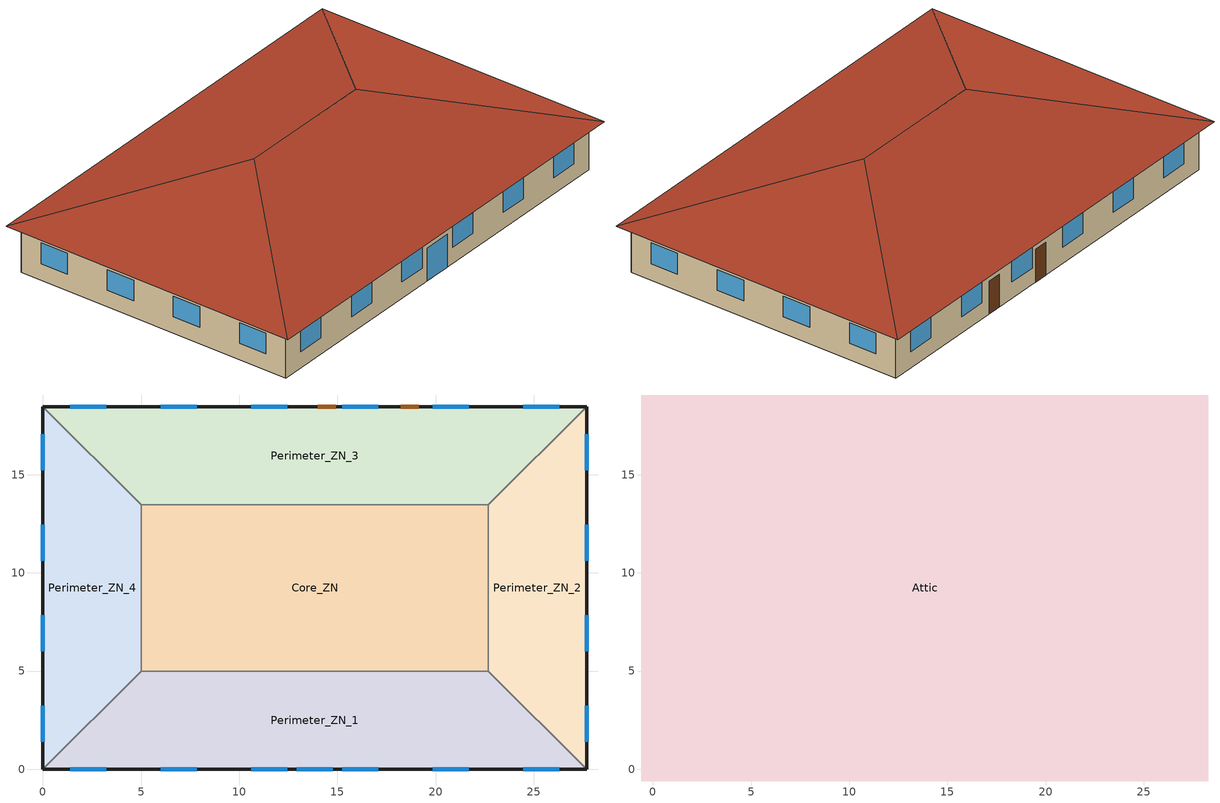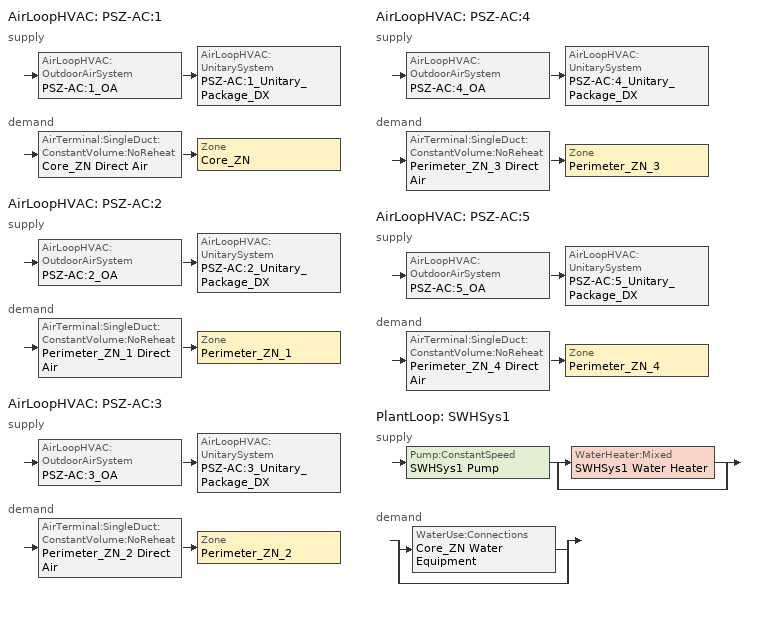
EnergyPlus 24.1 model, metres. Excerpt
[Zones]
Core_ZN
 floor adiabatic (Core_ZN_floor_Ffactor): 5,13.46 22.69,13.46 22.69,5 5,5 z0
 wall to Perimeter_ZN_1 (int_wall): 5,5 22.69,5 z0:3.05
 wall to Perimeter_ZN_2 (int_wall): 22.69,5 22.69,13.46 z0:3.05
 wall to Perimeter_ZN_3 (int_wall): 22.69,13.46 5,13.46 z0:3.05
 wall to Perimeter_ZN_4 (int_wall): 5,13.46 5,5 z0:3.05
Perimeter_ZN_1
 floor ground (Perimeter_ZN_1_floor_Ffactor): 27.69,0 0,0 5,5 22.69,5 z0
 wall outside (nonres_ext_wall_grd): 0,0 27.69,0 z0:3.05
 wall to Perimeter_ZN_4 (int_wall): 5,5 0,0 z0:3.05
 wall to Perimeter_ZN_2 (int_wall): 27.69,0 22.69,5 z0:3.05
 window (Window_U_0.57_SHGC_South_0.39): 1.39,0 3.22,0 / 6.01,0 7.84,0 / 10.62,0 12.45,0 / 15.24,0 17.07,0 / 19.85,0 21.68,0 / 24.47,0 26.3,0 z1.07:2.42; 12.93,0 14.76,0 z0:2.13
Perimeter_ZN_2
 floor ground (Perimeter_ZN_2_floor_Ffactor): 22.69,13.46 27.69,18.46 27.69,0 22.69,5 z0
 wall outside (nonres_ext_wall_grd): 27.69,0 27.69,18.46 z0:3.05
 wall to Perimeter_ZN_3 (int_wall): 27.69,18.46 22.69,13.46 z0:3.05
 window (Window_U_0.57_SHGC_East_0.39): 27.69,15.24 27.69,17.07 / 27.69,10.62 27.69,12.45 / 27.69,6.01 27.69,7.84 / 27.69,1.39 27.69,3.22 z1.07:2.42
Perimeter_ZN_3
 floor ground (Perimeter_ZN_3_floor_Ffactor): 5,13.46 0,18.46 27.69,18.46 22.69,13.46 z0
 wall outside (nonres_ext_wall_grd): 27.69,18.46 0,18.46 z0:3.05
 wall to Perimeter_ZN_4 (int_wall): 0,18.46 5,13.46 z0:3.05
 window (Window_U_0.57_SHGC_North_0.39): 26.3,18.46 24.47,18.46 / 21.68,18.46 19.85,18.46 / 17.07,18.46 15.24,18.46 / 12.45,18.46 10.62,18.46 / 7.84,18.46 6.01,18.46 / 3.22,18.46 1.39,18.46 z1.07:2.42
 door (Swinging Door_con): 14.91,18.46 14,18.46 / 19.13,18.46 18.22,18.46 z0:2.13
Perimeter_ZN_4
 floor ground (Perimeter_ZN_4_floor_Ffactor): 5,5 0,0 0,18.46 5,13.46 z0
 wall outside (nonres_ext_wall_grd): 0,18.46 0,0 z0:3.05
 window (Window_U_0.57_SHGC_West_0.39): 0,3.22 0,1.39 / 0,7.84 0,6.01 / 0,12.45 0,10.62 / 0,17.07 0,15.24 z1.07:2.42
Attic
 floor outside (ext_soffit_floor): -0.6,19.06 0,18.46 0,0 -0.6,-0.6 z3.05; 0,0 27.69,0 28.29,-0.6 -0.6,-0.6 z3.05; 28.29,19.06 28.29,-0.6 27.69,0 27.69,18.46 z3.05; -0.6,19.06 28.29,19.06 27.69,18.46 0,18.46 z3.05
 floor to Perimeter_ZN_1 (nonres_roof_floor): 0,0 5,5 22.69,5 27.69,0 z3.05
 floor to Perimeter_ZN_4 (nonres_roof_floor): 5,13.46 5,5 0,0 0,18.46 z3.05
 floor to Perimeter_ZN_2 (nonres_roof_floor): 22.69,5 22.69,13.46 27.69,18.46 27.69,0 z3.05
 floor to Core_ZN (nonres_roof_floor): 5,13.46 22.69,13.46 22.69,5 5,5 z3.05
 floor to Perimeter_ZN_3 (nonres_roof_floor): 0,18.46 27.69,18.46 22.69,13.46 5,13.46 z3.05
 roof outside (AtticRoofDeck): 28.29,19.06,3.05 -0.6,19.06,3.05 9.23,9.23,6.33 18.46,9.23,6.33; -0.6,19.06,3.05 -0.6,-0.6,3.05 9.23,9.23,6.33; 28.29,-0.6,3.05 28.29,19.06,3.05 18.46,9.23,6.33; -0.6,-0.6,3.05 28.29,-0.6,3.05 18.46,9.23,6.33 9.23,9.23,6.33
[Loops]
AirLoopHVAC 'PSZ-AC:1'
 supply: AirLoopHVAC:OutdoorAirSystem 'PSZ-AC:1_OA' > AirLoopHVAC:UnitarySystem 'PSZ-AC:1_Unitary_Package_DX'
 demand: AirTerminal:SingleDuct:ConstantVolume:NoReheat 'Core_ZN Direct Air' > Zone 'Core_ZN'
AirLoopHVAC 'PSZ-AC:2'
 supply: AirLoopHVAC:OutdoorAirSystem 'PSZ-AC:2_OA' > AirLoopHVAC:UnitarySystem 'PSZ-AC:2_Unitary_Package_DX'
 demand: AirTerminal:SingleDuct:ConstantVolume:NoReheat 'Perimeter_ZN_1 Direct Air' > Zone 'Perimeter_ZN_1'
AirLoopHVAC 'PSZ-AC:3'
 supply: AirLoopHVAC:OutdoorAirSystem 'PSZ-AC:3_OA' > AirLoopHVAC:UnitarySystem 'PSZ-AC:3_Unitary_Package_DX'
 demand: AirTerminal:SingleDuct:ConstantVolume:NoReheat 'Perimeter_ZN_2 Direct Air' > Zone 'Perimeter_ZN_2'
AirLoopHVAC 'PSZ-AC:4'
 supply: AirLoopHVAC:OutdoorAirSystem 'PSZ-AC:4_OA' > AirLoopHVAC:UnitarySystem 'PSZ-AC:4_Unitary_Package_DX'
 demand: AirTerminal:SingleDuct:ConstantVolume:NoReheat 'Perimeter_ZN_3 Direct Air' > Zone 'Perimeter_ZN_3'
AirLoopHVAC 'PSZ-AC:5'
 supply: AirLoopHVAC:OutdoorAirSystem 'PSZ-AC:5_OA' > AirLoopHVAC:UnitarySystem 'PSZ-AC:5_Unitary_Package_DX'
 demand: AirTerminal:SingleDuct:ConstantVolume:NoReheat 'Perimeter_ZN_4 Direct Air' > Zone 'Perimeter_ZN_4'
PlantLoop 'SWHSys1'
 supply: Pump:ConstantSpeed 'SWHSys1 Pump' > split
  | WaterHeater:Mixed 'SWHSys1 Water Heater'
  | bypass
 demand: split
  | WaterUse:Connections 'Core_ZN Water Equipment'
  | bypass
[Building]
OfficeSmall: North Axis {deg}=0; Terrain=City; Loads Convergence Tolerance Value {W}=0.04; Temperature Convergence Tolerance Value {deltaC}=0.2; Solar Distribution=FullInteriorAndExterior; Maximum Number of Warmup Days=25; Minimum Number of Warmup Days=6
[Site:Location]
Gwangju_KJ_KOR Design_Conditions: Latitude {deg}=35.17; Longitude {deg}=126.89; Time Zone {hr}=9; Elevation {m}=74
[SizingPeriod:DesignDay] Month=1; Day of Month=21; Day Type=WinterDesignDay; Daily Dry-Bulb Temperature Range {deltaC}=0; Dry-Bulb Temperature Range Modifier Type=DefaultMultipliers; Barometric Pressure {Pa}=100439; Wind Speed {m/s}=2.3; Wind Direction {deg}=50; Rain Indicator=No; Snow Indicator=No; Daylight Saving Time Indicator=No; Solar Model Indicator=ASHRAEClearSky; Sky Clearness=0
Name | Maximum Dry-Bulb Temperature {C} | Humidity Condition Type | Wetbulb or DewPoint at Maximum Dry-Bulb {C}
Gwangju Ann Htg 99.6% Condns DB | -6.6 | Wetbulb | -6.6
Gwangju Ann Htg 99% Condns DB | -5 | Wetbulb | -5
Gwangju Ann Hum_n 99.6% Condns DP=>MCDB | -1 | Dewpoint | -15.6
Gwangju Ann Hum_n 99% Condns DP=>MCDB | -0.6 | Dewpoint | -13.7
[Site:GroundTemperature:FCfactorMethod]
January Ground Temperature {C}=7.1; February Ground Temperature {C}=3; March Ground Temperature {C}=-1; April Ground Temperature {C}=0.8; May Ground Temperature {C}=-0.2; June Ground Temperature {C}=4.8; July Ground Temperature {C}=6.1; August Ground Temperature {C}=13.7; September Ground Temperature {C}=22.2; October Ground Temperature {C}=22.7; November Ground Temperature {C}=21.7; December Ground Temperature {C}=18.5
[Site:WaterMainsTemperature]
Calculation Method=Correlation; Annual Average Outdoor Air Temperature {C}=9.95; Maximum Difference In Monthly Average Outdoor Air Temperatures {deltaC}=23.7
[Material] Thermal Absorptance=0.9; Solar Absorptance=0.7
Name | Roughness | Thickness {m} | Conductivity {W/m-K} | Density {kg/m3} | Specific Heat {J/kg-K} | Visible Absorptance
RC 150mm concrete wall | MediumRough | 0.15 | 2.31 | 2300 | 920 | 0.7
RC 200mm concrete wall | MediumRough | 0.2 | 2.31 | 2300 | 920 | 0.7
XPS 50mm insulation | Smooth | 0.05 | 0.028 | 35 | 1400 | 0.7
Cement mortar 20mm | Rough | 0.02 | 1.4 | 2000 | 1000 | 0.7
Gypsum board 12.5mm | Smooth | 0.0125 | 0.18 | 900 | 1000 | 0.5
RC 180mm concrete slab | MediumRough | 0.18 | 2.31 | 2300 | 920 | 0.7
Waterproof membrane 4mm | Smooth | 0.004 | 0.19 | 1100 | 1680 | 0.7
Protection mortar 40mm | MediumRough | 0.04 | 1.4 | 2100 | 1000 | 0.7
[Material:NoMass]
Opaque Door panel_con: Roughness=MediumRough; Thermal Resistance {m2-K/W}=0.101886; Thermal Absorptance=0.9; Solar Absorptance=0.7; Visible Absorptance=0.7
[WindowMaterial:SimpleGlazingSystem] U-Factor {W/m2-K}=3.23661; Solar Heat Gain Coefficient=0.39; Visible Transmittance=0.429
Glazing Layer East; Glazing Layer South; Glazing Layer West; Glazing Layer North
[Construction]
Swinging Door_con: Opaque Door panel_con
InteriorFurnishings: Gypsum board 12.5mm
AtticRoofDeck: Waterproof membrane 4mm, Protection mortar 40mm, RC 180mm concrete slab
int_wall: Gypsum board 12.5mm, RC 150mm concrete wall, Gypsum board 12.5mm
ext_soffit_floor: Cement mortar 20mm
nonres_roof_floor: Gypsum board 12.5mm, RC 180mm concrete slab, XPS 50mm insulation, Protection mortar 40mm, Waterproof membrane 4mm
nonres_ext_wall_grd: Cement mortar 20mm, RC 200mm concrete wall, XPS 50mm insulation, Gypsum board 12.5mm
Window_U_0.57_SHGC_East_0.39: Glazing Layer East
Window_U_0.57_SHGC_South_0.39: Glazing Layer South
Window_U_0.57_SHGC_West_0.39: Glazing Layer West
Window_U_0.57_SHGC_North_0.39: Glazing Layer North
[Construction:FfactorGroundFloor] F-Factor {W/m-K}=1.26363
Name | Area {m2} | PerimeterExposed {m}
Core_ZN_floor_Ffactor | 149.657 | 0
Perimeter_ZN_1_floor_Ffactor; Perimeter_ZN_3_floor_Ffactor | 113.45 | 27.69
Perimeter_ZN_2_floor_Ffactor; Perimeter_ZN_4_floor_Ffactor | 67.3 | 18.46
[Zone] Type=1; Multiplier=1; Ceiling Height {m}=autocalculate; Volume {m3}=autocalculate; Floor Area {m2}=autocalculate
Name | Part of Total Floor Area
Core_ZN; Perimeter_ZN_1; Perimeter_ZN_2; Perimeter_ZN_3; Perimeter_ZN_4 | Yes
Attic | No
[InternalMass] Construction=InteriorFurnishings
Name | Zone or ZoneList | Surface Area {m2}
Core_ZN_InternalMass_1 | Core_ZN | 299.3148
Perimeter_ZN_1_InternalMass_1 | Perimeter_ZN_1 | 226.9
Perimeter_ZN_2_InternalMass_1 | Perimeter_ZN_2 | 134.6
Perimeter_ZN_3_InternalMass_1 | Perimeter_ZN_3 | 226.9
Perimeter_ZN_4_InternalMass_1 | Perimeter_ZN_4 | 134.6
[People] Number of People Calculation Method=Area/Person; Floor Area per Person {m2/person}=18.5806; Fraction Radiant=0.3; Sensible Heat Fraction=AUTOCALCULATE; Activity Level Schedule=ACTIVITY_SCH; Enable ASHRAE 55 Comfort Warnings=No; Mean Radiant Temperature Calculation Type=EnclosureAveraged
Name | Zone or ZoneList or Space or SpaceList | Number of People Schedule
Core_ZN | Core_ZN | BLDG_OCC_SCH_wo_SB
Perimeter_ZN_1 | Perimeter_ZN_1 | BLDG_OCC_SCH_wo_SB
Perimeter_ZN_2 | Perimeter_ZN_2 | BLDG_OCC_SCH_w_SB
Perimeter_ZN_3 | Perimeter_ZN_3 | BLDG_OCC_SCH_wo_SB
Perimeter_ZN_4 | Perimeter_ZN_4 | BLDG_OCC_SCH_wo_SB
[Lights] Schedule=ltg_sch_office; Design Level Calculation Method=Watts/Area; Watts per Floor Area {W/m2}=10.67131; Return Air Fraction=0; Fraction Radiant=0.7; Fraction Visible=0.2; Fraction Replaceable=1; Return Air Fraction Calculated from Plenum Temperature=No
Name | Zone or ZoneList or Space or SpaceList
Core_ZN_Lights | Core_ZN
Perimeter_ZN_1_Lights | Perimeter_ZN_1
Perimeter_ZN_2_Lights | Perimeter_ZN_2
Perimeter_ZN_3_Lights | Perimeter_ZN_3
Perimeter_ZN_4_Lights | Perimeter_ZN_4
[ElectricEquipment] Schedule=BLDG_EQUIP_SCH; Design Level Calculation Method=Watts/Area; Watts per Floor Area {W/m2}=6.78
Name | Zone or ZoneList or Space or SpaceList
Core_ZN_MiscPlug_Equip | Core_ZN
Perimeter_ZN_1_MiscPlug_Equip | Perimeter_ZN_1
Perimeter_ZN_2_MiscPlug_Equip | Perimeter_ZN_2
Perimeter_ZN_3_MiscPlug_Equip | Perimeter_ZN_3
Perimeter_ZN_4_MiscPlug_Equip | Perimeter_ZN_4
[ZoneInfiltration:DesignFlowRate] Temperature Term Coefficient=0; Velocity Squared Term Coefficient=0
Name | Zone or ZoneList or Space or SpaceList | Schedule | Design Flow Rate Calculation Method | Design Flow Rate {m3/s} | Flow Rate per Exterior Surface Area {m3/s-m2} | Constant Term Coefficient | Velocity Term Coefficient
Perimeter_ZN_1_Infiltration | Perimeter_ZN_1 | INFIL_QUARTER_ON_SCH | Flow/ExteriorWallArea | 0 | 0.000569572 | 0 | 0.224
Perimeter_ZN_1_Door_Infiltration | Perimeter_ZN_1 | INFIL_Door_Opening_SCH | Flow/Zone | 0.0764554 |  | 1 | 0
Perimeter_ZN_2_Infiltration | Perimeter_ZN_2 | INFIL_QUARTER_ON_SCH | Flow/ExteriorWallArea | 0 | 0.000569572 | 0 | 0.224
Perimeter_ZN_3_Infiltration | Perimeter_ZN_3 | INFIL_QUARTER_ON_SCH | Flow/ExteriorWallArea | 0 | 0.000569572 | 0 | 0.224
Perimeter_ZN_4_Infiltration | Perimeter_ZN_4 | INFIL_QUARTER_ON_SCH | Flow/ExteriorWallArea | 0 | 0.000569572 | 0 | 0.224
Attic_Infiltration | Attic | ALWAYS_ON | Flow/Zone | 0.2001 |  | 1 | 0
[Exterior:Lights]
Exterior_Lights: Schedule=Exterior_Lgt_ALWAYS_ON; Design Level {W}=2257.58; Control Option=AstronomicalClock
[DesignSpecification:OutdoorAir] Outdoor Air Method=Flow/Area; Outdoor Air Flow per Zone Floor Area {m3/s-m2}=0.0004318
SZ DSOA Core_ZN; SZ DSOA Perimeter_ZN_1; SZ DSOA Perimeter_ZN_2; SZ DSOA Perimeter_ZN_3; SZ DSOA Perimeter_ZN_4
[DesignSpecification:ZoneAirDistribution]
CM DSZAD Building: Zone Air Distribution Effectiveness in Cooling Mode=1; Zone Air Distribution Effectiveness in Heating Mode=1
[Sizing:Zone] Zone Cooling Design Supply Air Temperature Input Method=SupplyAirTemperature; Zone Cooling Design Supply Air Temperature {C}=14; Zone Heating Design Supply Air Temperature Input Method=SupplyAirTemperature; Zone Heating Design Supply Air Temperature {C}=32.2211; Zone Cooling Design Supply Air Humidity Ratio {kgWater/kgDryAir}=0.0085; Zone Heating Design Supply Air Humidity Ratio {kgWater/kgDryAir}=0.008; Zone Heating Sizing Factor=1.15; Zone Cooling Sizing Factor=1.25; Cooling Design Air Flow Method=DesignDay; Cooling Design Air Flow Rate {m3/s}=0; Cooling Minimum Air Flow Fraction=0; Heating Design Air Flow Method=DesignDay; Heating Design Air Flow Rate {m3/s}=0; Zone Load Sizing Method=Sensible Load Only No Latent Load; Zone Latent Cooling Design Supply Air Humidity Ratio Input Method=HumidityRatioDifference; Zone Cooling Design Supply Air Humidity Ratio Difference {kgWater/kgDryAir}=0.005; Zone Latent Heating Design Supply Air Humidity Ratio Input Method=HumidityRatioDifference; Zone Humidification Design Supply Air Humidity Ratio Difference {kgWater/kgDryAir}=0.005
Name | Design Specification Outdoor Air Object
Core_ZN | SZ DSOA Core_ZN
Perimeter_ZN_1 | SZ DSOA Perimeter_ZN_1
Perimeter_ZN_2 | SZ DSOA Perimeter_ZN_2
Perimeter_ZN_3 | SZ DSOA Perimeter_ZN_3
Perimeter_ZN_4 | SZ DSOA Perimeter_ZN_4
[Sizing:System] Type of Load to Size On=Sensible; Design Outdoor Air Flow Rate {m3/s}=AUTOSIZE; Central Heating Maximum System Air Flow Ratio=1; Preheat Design Temperature {C}=7; Preheat Design Humidity Ratio {kgWater/kgDryAir}=0.008; Precool Design Humidity Ratio {kgWater/kgDryAir}=0.008; Central Cooling Design Supply Air Temperature {C}=12.7789; Central Heating Design Supply Air Temperature {C}=32.22; Type of Zone Sum to Use=NonCoincident; 100% Outdoor Air in Cooling=No; 100% Outdoor Air in Heating=No; Central Cooling Design Supply Air Humidity Ratio {kgWater/kgDryAir}=0.0085; Central Heating Design Supply Air Humidity Ratio {kgWater/kgDryAir}=0.008; Cooling Supply Air Flow Rate Method=DesignDay; Cooling Supply Air Flow Rate {m3/s}=0; Heating Supply Air Flow Rate Method=DesignDay; Heating Supply Air Flow Rate {m3/s}=0; System Outdoor Air Method=ZoneSum; Zone Maximum Outdoor Air Fraction=1; Cooling Design Capacity Method=CoolingDesignCapacity; Cooling Design Capacity {W}=autosize; Heating Design Capacity Method=HeatingDesignCapacity; Heating Design Capacity {W}=autosize; Central Cooling Capacity Control Method=OnOff
Name | Precool Design Temperature {C} | Cooling Fraction of Autosized Cooling Supply Air Flow Rate | Fraction of Autosized Cooling Design Capacity | Fraction of Autosized Heating Design Capacity
PSZ-AC:1 | 14 | 1.25 | 1.25 | 1.15
PSZ-AC:2; PSZ-AC:3; PSZ-AC:4; PSZ-AC:5 | 12.7789
[Sizing:Plant]
SWHSys1: Loop Type=Heating; Design Loop Exit Temperature {C}=48.89; Loop Design Temperature Difference {deltaC}=5
[ZoneControl:Thermostat] Control Type Schedule=Dual Zone Control Type Sched
Name | Zone or ZoneList | Control 1
Core_ZN Thermostat | Core_ZN | Core_ZN Dual SP Control
Perimeter_ZN_1 Thermostat | Perimeter_ZN_1 | Perimeter_ZN_1 Dual SP Control
Perimeter_ZN_2 Thermostat | Perimeter_ZN_2 | Perimeter_ZN_2 Dual SP Control
Perimeter_ZN_3 Thermostat | Perimeter_ZN_3 | Perimeter_ZN_3 Dual SP Control
Perimeter_ZN_4 Thermostat | Perimeter_ZN_4 | Perimeter_ZN_4 Dual SP Control
[ThermostatSetpoint:DualSetpoint]
Name | Heating Setpoint Temperature Schedule | Cooling Setpoint Temperature Schedule
Core_ZN Dual SP Control; Perimeter_ZN_1 Dual SP Control; Perimeter_ZN_3 Dual SP Control; Perimeter_ZN_4 Dual SP Control | HTGSETP_SCH_NO_OPTIMUM | CLGSETP_SCH_NO_OPTIMUM
Perimeter_ZN_2 Dual SP Control | HTGSETP_SCH_NO_OPTIMUM_w_SB | CLGSETP_SCH_NO_OPTIMUM_w_SB
[AirTerminal:SingleDuct:ConstantVolume:NoReheat] Availability Schedule=Always_On; Maximum Air Flow Rate {m3/s}=AUTOSIZE
Core_ZN Direct Air; Perimeter_ZN_1 Direct Air; Perimeter_ZN_2 Direct Air; Perimeter_ZN_3 Direct Air; Perimeter_ZN_4 Direct Air
[Zone equipment]
Core_ZN: Core_ZN Direct Air
Perimeter_ZN_1: Perimeter_ZN_1 Direct Air
Perimeter_ZN_2: Perimeter_ZN_2 Direct Air
Perimeter_ZN_3: Perimeter_ZN_3 Direct Air
Perimeter_ZN_4: Perimeter_ZN_4 Direct Air
[Fan:OnOff] Availability Schedule=HVACOperationSchd; Pressure Rise {Pa}=966.867; Maximum Flow Rate {m3/s}=autosize; Motor In Airstream Fraction=1
Name | Fan Total Efficiency | Motor Efficiency
PSZ-AC:1 Fan; PSZ-AC:2 Fan; PSZ-AC:4 Fan | 0.56225 | 0.865
PSZ-AC:3 Fan; PSZ-AC:5 Fan | 0.55575 | 0.855
[Coil:Cooling:DX:SingleSpeed] Availability Schedule=Always_On; Gross Rated Total Cooling Capacity {W}=AUTOSIZE; Gross Rated Sensible Heat Ratio=AUTOSIZE; Gross Rated Cooling COP {W/W}=3; Rated Air Flow Rate {m3/s}=AUTOSIZE; Total Cooling Capacity Function of Temperature Curve=SmDXalt_CapFT; Total Cooling Capacity Function of Flow Fraction Curve=SmDXalt_CapFF; Energy Input Ratio Function of Temperature Curve=SmDXalt_EIRFT; Energy Input Ratio Function of Flow Fraction Curve=SmDXalt_EIRFF; Part Load Fraction Correlation Curve=SmDXalt_PLR
PSZ-AC:1 Cooling Coil; PSZ-AC:2 Cooling Coil; PSZ-AC:3 Cooling Coil; PSZ-AC:4 Cooling Coil; PSZ-AC:5 Cooling Coil
[Coil:Heating:Fuel] Availability Schedule=Always_On; Fuel Type=NaturalGas; Burner Efficiency=0.8; Nominal Capacity {W}=AUTOSIZE; On Cycle Parasitic Electric Load {W}=0; Off Cycle Parasitic Fuel Load {W}=0
PSZ-AC:1 Heating Coil; PSZ-AC:2 Heating Coil; PSZ-AC:3 Heating Coil; PSZ-AC:4 Heating Coil; PSZ-AC:5 Heating Coil
[AirLoopHVAC:UnitarySystem] Control Type=Load; Dehumidification Control Type=None; Availability Schedule=Always_On; Fan Placement=DrawThrough; DX Heating Coil Sizing Ratio=1; Use DOAS DX Cooling Coil=No; Minimum Supply Air Temperature {C}=2; Latent Load Control=SensibleOnlyLoadControl; Cooling Supply Air Flow Rate Method=SupplyAirFlowRate; Cooling Supply Air Flow Rate {m3/s}=AUTOSIZE; Heating Supply Air Flow Rate Method=SupplyAirFlowRate; Heating Supply Air Flow Rate {m3/s}=AUTOSIZE; No Load Supply Air Flow Rate Method=SupplyAirFlowRate; No Load Supply Air Flow Rate {m3/s}=AUTOSIZE; No Load Supply Air Flow Rate Control Set To Low Speed=No; Maximum Supply Air Temperature {C}=AUTOSIZE
Name | Controlling Zone or Thermostat Location | Supply Fan | Supply Air Fan Operating Mode Schedule | Heating Coil | Cooling Coil
PSZ-AC:1_Unitary_Package_DX | Core_ZN | PSZ-AC:1 Fan | HVACOperationSchd | PSZ-AC:1 Heating Coil | PSZ-AC:1 Cooling Coil
PSZ-AC:2_Unitary_Package_DX | Perimeter_ZN_1 | PSZ-AC:2 Fan | HVACOperationSchd | PSZ-AC:2 Heating Coil | PSZ-AC:2 Cooling Coil
PSZ-AC:3_Unitary_Package_DX | Perimeter_ZN_2 | PSZ-AC:3 Fan | HVACOperationSchd_w_SB | PSZ-AC:3 Heating Coil | PSZ-AC:3 Cooling Coil
PSZ-AC:4_Unitary_Package_DX | Perimeter_ZN_3 | PSZ-AC:4 Fan | HVACOperationSchd | PSZ-AC:4 Heating Coil | PSZ-AC:4 Cooling Coil
PSZ-AC:5_Unitary_Package_DX | Perimeter_ZN_4 | PSZ-AC:5 Fan | HVACOperationSchd | PSZ-AC:5 Heating Coil | PSZ-AC:5 Cooling Coil
[Controller:OutdoorAir] Minimum Outdoor Air Flow Rate {m3/s}=AUTOSIZE; Maximum Outdoor Air Flow Rate {m3/s}=AUTOSIZE; Economizer Control Type=FixedDryBulb; Economizer Control Action Type=ModulateFlow; Economizer Maximum Limit Dry-Bulb Temperature {C}=23.889; Economizer Maximum Limit Enthalpy {J/kg}=64000; Lockout Type=LockoutWithHeating; Minimum Limit Type=FixedMinimum; Minimum Outdoor Air Schedule=MinOA_MotorizedDamper_Sched
PSZ-AC:1_OA_Controller; PSZ-AC:2_OA_Controller; PSZ-AC:3_OA_Controller; PSZ-AC:4_OA_Controller; PSZ-AC:5_OA_Controller
[Controller:MechanicalVentilation] Availability Schedule=MinOA_MotorizedDamper_Sched; Demand Controlled Ventilation=No; System Outdoor Air Method=ZoneSum; Design Specification Zone Air Distribution Object Name 1=CM DSZAD Building
Name | Zone or ZoneList 1 | Design Specification Outdoor Air Object Name 1
Core_ZN_DCV | Core_ZN | SZ DSOA Core_ZN
Perimeter_ZN_1_DCV | Perimeter_ZN_1 | SZ DSOA Perimeter_ZN_1
Perimeter_ZN_2_DCV | Perimeter_ZN_2 | SZ DSOA Perimeter_ZN_2
Perimeter_ZN_3_DCV | Perimeter_ZN_3 | SZ DSOA Perimeter_ZN_3
Perimeter_ZN_4_DCV | Perimeter_ZN_4 | SZ DSOA Perimeter_ZN_4
[AirLoopHVAC] Design Supply Air Flow Rate {m3/s}=AUTOSIZE
PSZ-AC:1; PSZ-AC:2; PSZ-AC:3; PSZ-AC:4; PSZ-AC:5
[Pump:ConstantSpeed]
SWHSys1 Pump: Design Flow Rate {m3/s}=autosize; Design Pump Head {Pa}=0.001; Design Power Consumption {W}=AUTOSIZE; Motor Efficiency=0.3; Fraction of Motor Inefficiencies to Fluid Stream=0; Pump Control Type=Intermittent
[WaterHeater:Mixed]
SWHSys1 Water Heater: Tank Volume {m3}=0.1514; Setpoint Temperature Schedule=SHWSys1 Water Heater Setpoint Temperature Schedule; Deadband Temperature Difference {deltaC}=0.1; Maximum Temperature Limit {C}=85; Heater Control Type=Cycle; Heater Maximum Capacity {W}=11722.84; Heater Fuel Type=Electricity; Heater Thermal Efficiency=1; Off Cycle Parasitic Fuel Consumption Rate {W}=0; Off Cycle Parasitic Fuel Type=Electricity; Off Cycle Parasitic Heat Fraction to Tank=0; On Cycle Parasitic Fuel Consumption Rate {W}=0; On Cycle Parasitic Fuel Type=Electricity; Ambient Temperature Indicator=zone; Ambient Temperature Zone=CORE_ZN; Off Cycle Loss Coefficient to Ambient Temperature {W/K}=1.20598; On Cycle Loss Coefficient to Ambient Temperature {W/K}=1.20598; Peak Use Flow Rate {m3/s}=4.048e-06; Use Flow Rate Fraction Schedule=BLDG_SWH_SCH
[PlantLoop]
SWHSys1: Fluid Type=WATER; Plant Equipment Operation Scheme=SWHSys1 Loop Operation Scheme List; Maximum Loop Temperature {C}=48.89; Minimum Loop Temperature {C}=10; Maximum Loop Flow Rate {m3/s}=AUTOSIZE; Minimum Loop Flow Rate {m3/s}=0; Plant Loop Volume {m3}=AUTOSIZE; Load Distribution Scheme=Optimal
[PlantEquipmentList]
SWHSys1 Equipment List: SWHSys1 Water Heater
[PlantEquipmentOperation:HeatingLoad]
SWHSys1 Operation Scheme: Load Range 1 Lower Limit {W}=0; Load Range 1 Upper Limit {W}=1000000000000000; Range 1 Equipment List=SWHSys1 Equipment List
[PlantEquipmentOperationSchemes]
SWHSys1 Loop Operation Scheme List: Control Scheme 1=SWHSys1 Operation Scheme; Control Scheme 1 Schedule=PlantOnSched
[AvailabilityManager:NightCycle] Applicability Schedule=Always_On; Fan Schedule=HVACOperationSchd; Control Type=CycleOnAny; Thermostat Tolerance {deltaC}=1; Cycling Run Time Control Type=FixedRunTime; Cycling Run Time {s}=1800
PSZ-AC:1 Availability Manager; PSZ-AC:2 Availability Manager; PSZ-AC:3 Availability Manager; PSZ-AC:4 Availability Manager; PSZ-AC:5 Availability Manager
[SetpointManager:Scheduled]
SWHSys1 Loop Setpoint Manager: Control Variable=Temperature; Schedule=SHWSys1-Loop-Temp-Schedule; Setpoint Node or NodeList=SWHSys1 Supply Outlet Node
[SetpointManager:SingleZone:Heating] Control Variable=Temperature; Minimum Supply Air Temperature {C}=12.7789; Maximum Supply Air Temperature {C}=32.2211
Name | Control Zone | Setpoint Node or NodeList
SupAirTemp MngrCore_ZN - Htg | Core_ZN | PSZ-AC:1 Supply Equipment Outlet Node
SupAirTemp MngrPerimeter_ZN_1 - Htg | Perimeter_ZN_1 | PSZ-AC:2 Supply Equipment Outlet Node
SupAirTemp MngrPerimeter_ZN_2 - Htg | Perimeter_ZN_2 | PSZ-AC:3 Supply Equipment Outlet Node
SupAirTemp MngrPerimeter_ZN_3 - Htg | Perimeter_ZN_3 | PSZ-AC:4 Supply Equipment Outlet Node
SupAirTemp MngrPerimeter_ZN_4 - Htg | Perimeter_ZN_4 | PSZ-AC:5 Supply Equipment Outlet Node
[SetpointManager:SingleZone:Cooling] Control Variable=Temperature; Minimum Supply Air Temperature {C}=12.7789; Maximum Supply Air Temperature {C}=32.2211
Name | Control Zone | Setpoint Node or NodeList
SupAirTemp MngrCore_ZN - Clg | Core_ZN | PSZ-AC:1 Zone Equipment Inlet Node
SupAirTemp MngrPerimeter_ZN_1 - Clg | Perimeter_ZN_1 | PSZ-AC:2 Zone Equipment Inlet Node
SupAirTemp MngrPerimeter_ZN_2 - Clg | Perimeter_ZN_2 | PSZ-AC:3 Zone Equipment Inlet Node
SupAirTemp MngrPerimeter_ZN_3 - Clg | Perimeter_ZN_3 | PSZ-AC:4 Zone Equipment Inlet Node
SupAirTemp MngrPerimeter_ZN_4 - Clg | Perimeter_ZN_4 | PSZ-AC:5 Zone Equipment Inlet Node
[SetpointManager:MixedAir] Control Variable=Temperature
Name | Setpoint Node or NodeList
PSZ-AC:1_OAMixed Air Temp Manager | PSZ-AC:1 Mixed Air Outlet
PSZ-AC:1_CoolC SAT Manager | PSZ-AC:1 Cooling Coil Outlet
PSZ-AC:1_HeatC MixedAir Manager | PSZ-AC:1 Heating Coil Outlet
PSZ-AC:2_OAMixed Air Temp Manager | PSZ-AC:2 Mixed Air Outlet
PSZ-AC:2_CoolC SAT Manager | PSZ-AC:2 Cooling Coil Outlet
PSZ-AC:2_HeatC MixedAir Manager | PSZ-AC:2 Heating Coil Outlet
PSZ-AC:3_OAMixed Air Temp Manager | PSZ-AC:3 Mixed Air Outlet
PSZ-AC:3_CoolC SAT Manager | PSZ-AC:3 Cooling Coil Outlet
PSZ-AC:3_HeatC MixedAir Manager | PSZ-AC:3 Heating Coil Outlet
PSZ-AC:4_OAMixed Air Temp Manager | PSZ-AC:4 Mixed Air Outlet
PSZ-AC:4_CoolC SAT Manager | PSZ-AC:4 Cooling Coil Outlet
PSZ-AC:4_HeatC MixedAir Manager | PSZ-AC:4 Heating Coil Outlet
PSZ-AC:5_OAMixed Air Temp Manager | PSZ-AC:5 Mixed Air Outlet
PSZ-AC:5_CoolC SAT Manager | PSZ-AC:5 Cooling Coil Outlet
PSZ-AC:5_HeatC MixedAir Manager | PSZ-AC:5 Heating Coil Outlet
[ElectricLoadCenter:Storage:Simple]
RL_ESS_STORAGE: Availability Schedule=ALWAYS_ON; Maximum Storage Capacity {J}=1080000000
[ElectricLoadCenter:Distribution]
MAIN_LOAD_CENTER: Generator Operation Scheme Type=TrackElectrical; Electrical Buss Type=AlternatingCurrent; Electrical Storage Object=RL_ESS_STORAGE; Storage Operation Scheme=TrackFacilityElectricDemandStoreExcessOnSite; Maximum Storage State of Charge Fraction=1
[WaterUse:Equipment]
Core_ZN Water Equipment: Peak Flow Rate {m3/s}=4.048e-06; Flow Rate Fraction Schedule=BLDG_SWH_SCH; Target Temperature Schedule=Core_ZN Water Equipment Temp Sched; Hot Water Supply Temperature Schedule=Core_ZN Water Equipment Hot Supply Temp Sched; Zone=Core_ZN; Sensible Fraction Schedule=Core_ZN Water Equipment Sensible fract sched; Latent Fraction Schedule=Core_ZN Water Equipment Latent fract sched
[WaterUse:Connections]
Core_ZN Water Equipment: Water Use Equipment 1=Core_ZN Water Equipment
[Schedule:Compact]
ltg_sch_office: Through: 12/31, For: SummerDesignDay, Until: 24:00, 1, For: WinterDesignDay, Until: 24:00, 0, For: Weekdays, Until: 5:00, 0.18, Until: 7:00, 0.23, Until: 8:00, 0.42, Until: 12:00, 0.9, Until: 13:00, 0.8, Until: 17:00, 0.9, Until: 18:00, 0.61, Until: 20:00, 0.42, Until: 22:00, 0.32, Until: 23:00, 0.23, Until: 24:00, 0.18, For: Saturday, Until: 24:00, 0.18, For: AllOtherDays, Until: 24:00, 0.18
BLDG_EQUIP_SCH: Through: 12/31, For: WeekDays, Until: 6:00, 0.409478, Until: 8:00, 0.479753, Until: 12:00, 0.959505, Until: 13:00, 0.901935, Until: 17:00, 0.959505, Until: 18:00, 0.479753, Until: 23:00, 0.191901, Until: 24:00, 0.163791, For: Weekends, Until: 24:00, 0.163791, For: Holiday, Until: 24:00, 0.163791, For: WinterDesignDay, Until: 24:00, 0, For: SummerDesignDay, Until: 24:00, 1, For: CustomDay1, Until: 24:00, 0, For: CustomDay2, Until: 24:00, 0
BLDG_OCC_SCH_w_SB: Through: 12/31, For: Weekdays, Until: 01:00, 0, Until: 02:00, 0, Until: 03:00, 0, Until: 04:00, 0, Until: 05:00, 0, Until: 06:00, 0, Until: 07:00, 0.11, Until: 08:00, 0.21, Until: 09:00, 1, Until: 10:00, 1, Until: 11:00, 0, Until: 12:00, 1, Until: 13:00, 0, Until: 14:00, 1, Until: 15:00, 0, Until: 16:00, 1, Until: 17:00, 1, Until: 18:00, 0.32, Until: 19:00, 0.11, Until: 20:00, 0.11, Until: 21:00, 0.11, Until: 22:00, 0.11, Until: 23:00, 0.05, Until: 24:00, 0, For: Weekends, Until: 01:00, 0, Until: 02:00, 0, Until: 03:00, 0, Until: 04:00, 0, Until: 05:00, 0, Until: 06:00, 0, Until: 07:00, 0, Until: 08:00, 0, Until: 09:00, 0, Until: 10:00, 0, Until: 11:00, 0, Until: 12:00, 0, Until: 13:00, 0, Until: 14:00, 0, Until: 15:00, 0, Until: 16:00, 0, Until: 17:00, 0, Until: 18:00, 0, Until: 19:00, 0, Until: 20:00, 0, Until: 21:00, 0, Until: 22:00, 0, Until: 23:00, 0, Until: 24:00, 0, For: Holiday, Until: 24:00, 0, For: WinterDesignDay, Until: 24:00, 0, For: SummerDesignDay, Until: 24:00, 1, For: CustomDay1, Until: 24:00, 0, For: CustomDay2, Until: 24:00, 0
BLDG_OCC_SCH_wo_SB: Through: 12/31, For: Weekdays, Until: 01:00, 0, Until: 02:00, 0, Until: 03:00, 0, Until: 04:00, 0, Until: 05:00, 0, Until: 06:00, 0, Until: 07:00, 0.11, Until: 08:00, 0.21, Until: 09:00, 1, Until: 10:00, 1, Until: 11:00, 1, Until: 12:00, 1, Until: 13:00, 0.610395, Until: 14:00, 1, Until: 15:00, 1, Until: 16:00, 1, Until: 17:00, 1, Until: 18:00, 0.32, Until: 19:00, 0.11, Until: 20:00, 0.11, Until: 21:00, 0.11, Until: 22:00, 0.11, Until: 23:00, 0.05, Until: 24:00, 0, For: Weekends, Until: 01:00, 0, Until: 02:00, 0, Until: 03:00, 0, Until: 04:00, 0, Until: 05:00, 0, Until: 06:00, 0, Until: 07:00, 0, Until: 08:00, 0, Until: 09:00, 0, Until: 10:00, 0, Until: 11:00, 0, Until: 12:00, 0, Until: 13:00, 0, Until: 14:00, 0, Until: 15:00, 0, Until: 16:00, 0, Until: 17:00, 0, Until: 18:00, 0, Until: 19:00, 0, Until: 20:00, 0, Until: 21:00, 0, Until: 22:00, 0, Until: 23:00, 0, Until: 24:00, 0, For: Holiday, Until: 24:00, 0, For: WinterDesignDay, Until: 24:00, 0, For: SummerDesignDay, Until: 24:00, 1, For: CustomDay1, Until: 24:00, 0, For: CustomDay2, Until: 24:00, 0
INFIL_QUARTER_ON_SCH: Through: 12/31, For: Weekdays, Until: 07:00, 1, Until: 19:00, 0.25, Until: 24:00, 1, For: Saturday, Until: 07:00, 1, Until: 18:00, 0.25, Until: 24:00, 1, For: WinterDesignDay SummerDesignDay, Until: 24:00, 1, For: Sunday Holidays AllOtherDays, Until: 24:00, 1
INFIL_Door_Opening_SCH: Through: 12/31, For: Weekdays, Until: 06:00, 0, Until: 07:00, 0.131, Until: 08:00, 1, Until: 12:00, 0.131, Until: 13:00, 1, Until: 17:00, 0.131, Until: 18:00, 1, Until: 19:00, 0.131, Until: 24:00, 0, For: Saturday Sunday Holidays AllOtherDays, Until: 24:00, 0
BLDG_SWH_SCH: Through: 12/31, For: WeekDays, Until: 7:00, 0, Until: 8:00, 0.27, Until: 9:00, 0.55, Until: 11:00, 0.64, Until: 12:00, 0.82, Until: 13:00, 1, Until: 14:00, 0.91, Until: 16:00, 0.55, Until: 17:00, 0.73, Until: 19:00, 0.37, Until: 20:00, 0.18, Until: 21:00, 0.27, Until: 22:00, 0.09, Until: 24:00, 0, For: Weekends, Until: 24:00, 0, For: Holiday, Until: 24:00, 0, For: WinterDesignDay, Until: 7:00, 0, Until: 8:00, 0.27, Until: 9:00, 0.55, Until: 11:00, 0.64, Until: 12:00, 0.82, Until: 13:00, 1, Until: 14:00, 0.91, Until: 16:00, 0.55, Until: 17:00, 0.73, Until: 19:00, 0.37, Until: 20:00, 0.18, Until: 21:00, 0.27, Until: 22:00, 0.09, Until: 24:00, 0, For: SummerDesignDay, Until: 7:00, 0, Until: 8:00, 0.27, Until: 9:00, 0.55, Until: 11:00, 0.64, Until: 12:00, 0.82, Until: 13:00, 1, Until: 14:00, 0.91, Until: 16:00, 0.55, Until: 17:00, 0.73, Until: 19:00, 0.37, Until: 20:00, 0.18, Until: 21:00, 0.27, Until: 22:00, 0.09, Until: 24:00, 0, For: CustomDay1, Until: 24:00, 0, For: CustomDay2, Until: 24:00, 0
ALWAYS_ON; Exterior_Lgt_ALWAYS_ON; PlantOnSched: Through: 12/31, For: AllDays, Until: 24:00, 1
HVACOperationSchd: Through: 12/31, For: Weekdays SummerDesignDay, Until: 06:00, 0, Until: 19:00, 1, Until: 24:00, 0, For: Weedends WinterDesignDay, Until: 24:00, 0, For: Holidays AllOtherDays, Until: 24:00, 0
HVACOperationSchd_w_SB: Through: 12/31, For: Weekdays, Until: 01:00, 0, Until: 02:00, 0, Until: 03:00, 0, Until: 04:00, 0, Until: 05:00, 0, Until: 06:00, 0, Until: 07:00, 1, Until: 08:00, 1, Until: 09:00, 1, Until: 10:00, 1, Until: 11:00, 0, Until: 12:00, 1, Until: 13:00, 0, Until: 14:00, 1, Until: 15:00, 0, Until: 16:00, 1, Until: 17:00, 1, Until: 18:00, 1, Until: 19:00, 1, Until: 20:00, 0, Until: 21:00, 0, Until: 22:00, 0, Until: 23:00, 0, Until: 24:00, 0, For: Weekends, Until: 01:00, 0, Until: 02:00, 0, Until: 03:00, 0, Until: 04:00, 0, Until: 05:00, 0, Until: 06:00, 0, Until: 07:00, 0, Until: 08:00, 0, Until: 09:00, 0, Until: 10:00, 0, Until: 11:00, 0, Until: 12:00, 0, Until: 13:00, 0, Until: 14:00, 0, Until: 15:00, 0, Until: 16:00, 0, Until: 17:00, 0, Until: 18:00, 0, Until: 19:00, 0, Until: 20:00, 0, Until: 21:00, 0, Until: 22:00, 0, Until: 23:00, 0, Until: 24:00, 0, For: SummerDesignDay, Until: 06:00, 0, Until: 19:00, 1, Until: 24:00, 0, For: WinterDesignDay, Until: 24:00, 0, For: Holidays AllOtherDays, Until: 24:00, 0
HTGSETP_SCH_NO_OPTIMUM: Through: 12/31, For: WeekDays, Until: 6:00, 15.56, Until: 7:00, 21.11, Until: 19:00, 21.11, Until: 24:00, 15.56, For: Weekends, Until: 24:00, 15.56, For: Holiday, Until: 24:00, 15.56, For: WinterDesignDay, Until: 24:00, 21.11, For: SummerDesignDay, Until: 24:00, 15.56, For: CustomDay1, Until: 24:00, 15.56, For: CustomDay2, Until: 24:00, 15.56
HTGSETP_SCH_NO_OPTIMUM_w_SB: Through: 12/31, For: Weekdays, Until: 01:00, 15.56, Until: 02:00, 15.56, Until: 03:00, 15.56, Until: 04:00, 15.56, Until: 05:00, 15.56, Until: 06:00, 15.56, Until: 07:00, 21.11, Until: 08:00, 21.11, Until: 09:00, 21.11, Until: 10:00, 21.11, Until: 11:00, 20.5544, Until: 12:00, 21.11, Until: 13:00, 20.5544, Until: 14:00, 21.11, Until: 15:00, 20.5544, Until: 16:00, 21.11, Until: 17:00, 21.11, Until: 18:00, 21.11, Until: 19:00, 21.11, Until: 20:00, 15.56, Until: 21:00, 15.56, Until: 22:00, 15.56, Until: 23:00, 15.56, Until: 24:00, 15.56, For: Weekends, Until: 01:00, 15.56, Until: 02:00, 15.56, Until: 03:00, 15.56, Until: 04:00, 15.56, Until: 05:00, 15.56, Until: 06:00, 15.56, Until: 07:00, 15.56, Until: 08:00, 15.56, Until: 09:00, 15.56, Until: 10:00, 15.56, Until: 11:00, 15.56, Until: 12:00, 15.56, Until: 13:00, 15.56, Until: 14:00, 15.56, Until: 15:00, 15.56, Until: 16:00, 15.56, Until: 17:00, 15.56, Until: 18:00, 15.56, Until: 19:00, 15.56, Until: 20:00, 15.56, Until: 21:00, 15.56, Until: 22:00, 15.56, Until: 23:00, 15.56, Until: 24:00, 15.56, For: Holiday, Until: 24:00, 15.56, For: WinterDesignDay, Until: 24:00, 21.11, For: SummerDesignDay, Until: 24:00, 15.56, For: CustomDay1, Until: 24:00, 15.56, For: CustomDay2, Until: 24:00, 15.56
CLGSETP_SCH_NO_OPTIMUM: Through: 12/31, For: WeekDays, Until: 6:00, 29.44, Until: 7:00, 23.89, Until: 18:00, 23.89, Until: 24:00, 29.44, For: Weekends, Until: 24:00, 29.44, For: Holiday, Until: 24:00, 29.44, For: WinterDesignDay, Until: 24:00, 29.44, For: SummerDesignDay, Until: 24:00, 23.89, For: CustomDay1, Until: 24:00, 29.44, For: CustomDay2, Until: 24:00, 29.44
CLGSETP_SCH_NO_OPTIMUM_w_SB: Through: 12/31, For: Weekdays, Until: 01:00, 29.44, Until: 02:00, 29.44, Until: 03:00, 29.44, Until: 04:00, 29.44, Until: 05:00, 29.44, Until: 06:00, 29.44, Until: 07:00, 23.89, Until: 08:00, 23.89, Until: 09:00, 23.89, Until: 10:00, 23.89, Until: 11:00, 24.4456, Until: 12:00, 23.89, Until: 13:00, 24.4456, Until: 14:00, 23.89, Until: 15:00, 24.4456, Until: 16:00, 23.89, Until: 17:00, 23.89, Until: 18:00, 23.89, Until: 19:00, 29.44, Until: 20:00, 29.44, Until: 21:00, 29.44, Until: 22:00, 29.44, Until: 23:00, 29.44, Until: 24:00, 29.44, For: Weekends, Until: 01:00, 29.44, Until: 02:00, 29.44, Until: 03:00, 29.44, Until: 04:00, 29.44, Until: 05:00, 29.44, Until: 06:00, 29.44, Until: 07:00, 29.44, Until: 08:00, 29.44, Until: 09:00, 29.44, Until: 10:00, 29.44, Until: 11:00, 29.44, Until: 12:00, 29.44, Until: 13:00, 29.44, Until: 14:00, 29.44, Until: 15:00, 29.44, Until: 16:00, 29.44, Until: 17:00, 29.44, Until: 18:00, 29.44, Until: 19:00, 29.44, Until: 20:00, 29.44, Until: 21:00, 29.44, Until: 22:00, 29.44, Until: 23:00, 29.44, Until: 24:00, 29.44, For: Holiday, Until: 24:00, 29.44, For: WinterDesignDay, Until: 24:00, 29.44, For: SummerDesignDay, Until: 24:00, 23.89, For: CustomDay1, Until: 24:00, 29.44, For: CustomDay2, Until: 24:00, 29.44
MinOA_MotorizedDamper_Sched: Through: 12/31, For: Weekdays SummerDesignDay, Until: 07:00, 0, Until: 19:00, 1, Until: 24:00, 0, For: Weekends WinterDesignDay, Until: 24:00, 0, For: Holidays AllOtherDays, Until: 24:00, 0
Dual Zone Control Type Sched: Through: 12/31, For: AllDays, Until: 24:00, 4
ACTIVITY_SCH: Through: 12/31, For: AllDays, Until: 24:00, 120
Core_ZN Water Equipment Latent fract sched: Through: 12/31, For: AllDays, Until: 24:00, 0.05
Core_ZN Water Equipment Sensible fract sched: Through: 12/31, For: AllDays, Until: 24:00, 0.2
Core_ZN Water Equipment Temp Sched: Through: 12/31, For: AllDays, Until: 24:00, 48.8
Core_ZN Water Equipment Hot Supply Temp Sched: Through: 12/31, For: AllDays, Until: 24:00, 55
SHWSys1-Loop-Temp-Schedule: Through: 12/31, For: AllDays, Until: 24:00, 60
SHWSys1 Water Heater Setpoint Temperature Schedule: Through: 12/31, For: AllDays, Until: 24:00, 60.1
[Curve:Quadratic]
Name | Coefficient1 Constant | Coefficient2 x | Coefficient3 x**2 | Minimum Value of x | Maximum Value of x
SmDXalt_CapFF | 0.8 | 0.2 | 0 | 0.5 | 1.5
SmDXalt_EIRFF | 1.156 | -0.1816 | 0.0256 | 0.5 | 1.5
SmDXalt_PLR | 0.85 | 0.15 | 0 | 0 | 1
[Curve:Biquadratic] Minimum Value of x=12.77778; Maximum Value of x=23.88889; Minimum Value of y=21.11111; Maximum Value of y=46.11111
Name | Coefficient1 Constant | Coefficient2 x | Coefficient3 x**2 | Coefficient4 y | Coefficient5 y**2 | Coefficient6 x*y
SmDXalt_CapFT | 0.766956 | 0.0107756 | -4.14703e-05 | 0.00134961 | -0.000261144 | 0.000457488
SmDXalt_EIRFT | 0.297145 | 0.0430933 | -0.000748766 | 0.00597727 | 0.000482112 | -0.000956448
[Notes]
The DOE Prototype Building Models were developed by Pacific Northwest National Laboratory (PNNL), under contract with the
U.S. Department of Energy (DOE).  These prototype models are used to calculate alternative building performance factors
for use with the Standard 90.1 Performance Rating Method (Appendix G) using an updated approach described in the PNNL
Technical Support Document titled, "Commercial Building Prototypes Based on ANSI/ASHRAE/IES Standard 90.1 Appendix G
PRM". The basic building descriptions can be found in the Scorecards posted at www.energycodes.gov website. The recommended
citation of the prototype models are
PNNL 2024. Commercial Building Prototypes Based on ANSI/ASHRAE/IES Standard 90.1 Appendix G PRM.  Available at
http://www.energycodes.gov/sites/default/files/2024-06/Commercial_Prototypes_ASHRAE901-2019AppGPRM.pdf
DOE and PNNL. 2023. Commercial Prototype Building Models, Richland, WA, Pacific Northwest National Laboratory. Available
at https://www.energycodes.gov/development/commercial/prototype_models.
Detailed descriptions of the prototype model development and addenda modeling strategies can be found in the following  reports:
Maddox D.E., J. Zhang, Y. Xie, W. Xu, X. Liu, S. Wang, and M.I. Rosenberg. 2022. Energy and Energy Cost Savings Analysis of the 2021 IECC
for Commercial Buildings. PNNL-32816. Richland, WA: Pacific Northwest National Laboratory.
Zhang J., M.I. Rosenberg, J. Lerond, Y. Xie, C. Chandrasekharan Nambiar, Y. Chen, and R. Hart, et al. 2021. Energy Savings Analysis:
ANSI/ASHRAE/IES Standard 90.1-2019. PNNL-31488. Richland, WA: Pacific Northwest National Laboratory.
Zhang, J., Y. Chen, Y. Xie, M. Rosenberg, R. Hart. Energy and Energy Cost Savings Analysis of the 2018 IECC for Commercial Buildings.
2018. PNNL-28125. Richland, WA: Pacific Northwest National Laboratory.
DOE. 2017. Energy Savings Analysis: ANSI/ASHRAE/IES Standard 90.1-2016. Prepared by Athalye, R.A, M.A. Halverson, M.I. Rosenberg, B. Liu,
J. Zhang, R. Hart, V.V. Mendon, S. Goel, Y. Chen, Y. Xie, and M. Zhao, Richland, WA, Pacific Northwest National Laboratory. https://www.energycodes.gov/sites/default/files/documents/02202018_Standard_90.1-2016_Determination_TSD.pdf.
Zhang, J., Y. Xie, R.A. Athalye, J. Zhuge, M. Rosenberg, R. Hart, and B. Liu. Energy and Energy Cost Savings Analysis of the 2015 IECC
for Commercial Buildings. 2015. PNNL-24269 Rev. 1. Richland, WA: Pacific Northwest National
Laboratory. https://www.energycodes.gov/sites/default/files/documents/2015_IECC_Commercial_Analysis.pdf.
Halverson M.A., M.I. Rosenberg, W. Wang, J. Zhang, V.V. Mendon, R.A. Athalye, Y. Xie, R. Hart, S. Goel, 2014. ANSI/ASHRAE/IES Standard
90.1-2013 Determination of Energy Savings: Quantitative Analysis, PNNL-23479. Richland, WA: Pacific Northwest National Laboratory. https://www.energycodes.gov/sites/default/files/documents/901-2013_finalCommercialDeterminationQuantitativeAnalysis_TSD_0.pdf.
Goel S., R.A. Athalye, W. Wang, J. Zhang, M.I. Rosenberg, Y. Xie, and R. Hart, et al. 2014. Enhancements to ASHRAE Standard 90.1
Prototype Building Models. PNNL-23269. Richland, WA: Pacific Northwest National Laboratory. https://www.pnnl.gov/main/publications/external/technical_reports/PNNL-23269.pdf.
Zhang J., R.A. Athalye, R. Hart, M.I. Rosenberg, Y. Xie, S. Goel, and V.V. Mendon, et al. 2013. Energy and Energy Cost Savings Analysis
of the IECC for Commercial Buildings. PNNL-22760. Richland, WA: Pacific Northwest National Laboratory. http://www.pnnl.gov/main/publications/external/technical_reports/PNNL-22760.pdf.
Thornton B.A., M.I. Rosenberg, E.E. Richman, W. Wang, Y. Xie, J. Zhang, H. Cho, VV Mendon, R.A. Athalye, and B. Liu. 2011. Achieving
the 30% Goal: Energy and Cost Savings Analysis of ASHRAE Standard 90.1-2010. PNNL-20405. Richland, WA: Pacific Northwest National
Laboratory.  https://www.energycodes.gov/sites/default/files/documents/BECP_Energy_Cost_Savings_STD2010_May2011_v00.pdf.
WeatherFile:  USA_CO_Denver-Aurora-Buckley.AFB.724695_TMY3.epw
GPARM parameters generated inside templates:
AnalysisPurposeForWinSky = PerformancePathBaseline
AnalysisPurposeForLtg = PerformancePathBaseline
Perimeter_ZN_2_DCV = No
AnalysisPurposeForEnv = PerformancePathBaseline
Perimeter_ZN_1_DCV = No
Core_ZN_DCV = No
Perimeter_ZN_3_DCV = No
AnalysisPurposeForEC = PerformancePathBaseline
Perimeter_ZN_4_DCV = No
GPARM parameters as input:
Case = ASHRAE901_OfficeSmall_STD2022AppGBaseline_Denver
AnalysisPurpose = PerformancePathBaseline
AnalysisCodeName = ASHRAE901
AnalysisAmendment = NoneAmend
AnalysisPrototype = OfficeSmall
AnalysisScope = National
AnalysisState = National
AnalysisCity = USA_CO_Denver
AnalysisCustomFlag = Default
hvac_autogen = appg2019_basegas
AltParmTmpl = none
roof_solar_absorp = 0.7
sidelighting_control = no
economizer = FixedDryBulb
skip_economizer_control = No
exterior_lights_watts = 2257.58
exterior_lights_watts_a =
exterior_lights_watts_b =
door_infil = 0.076455414
frac_ofpk = 0.131
damper_sch = MinOA_MotorizedDamper_Sched
economizer_lockout = LockoutWithHeating
STD189_overhang = no
ext_lgt_sch = Exterior_Lgt_ALWAYS_ON
HtgSetP_Sch = HTGSETP_SCH_NO_OPTIMUM
CLGSETP_SCH = CLGSETP_SCH_NO_OPTIMUM
pipe_heat_loss = 0
